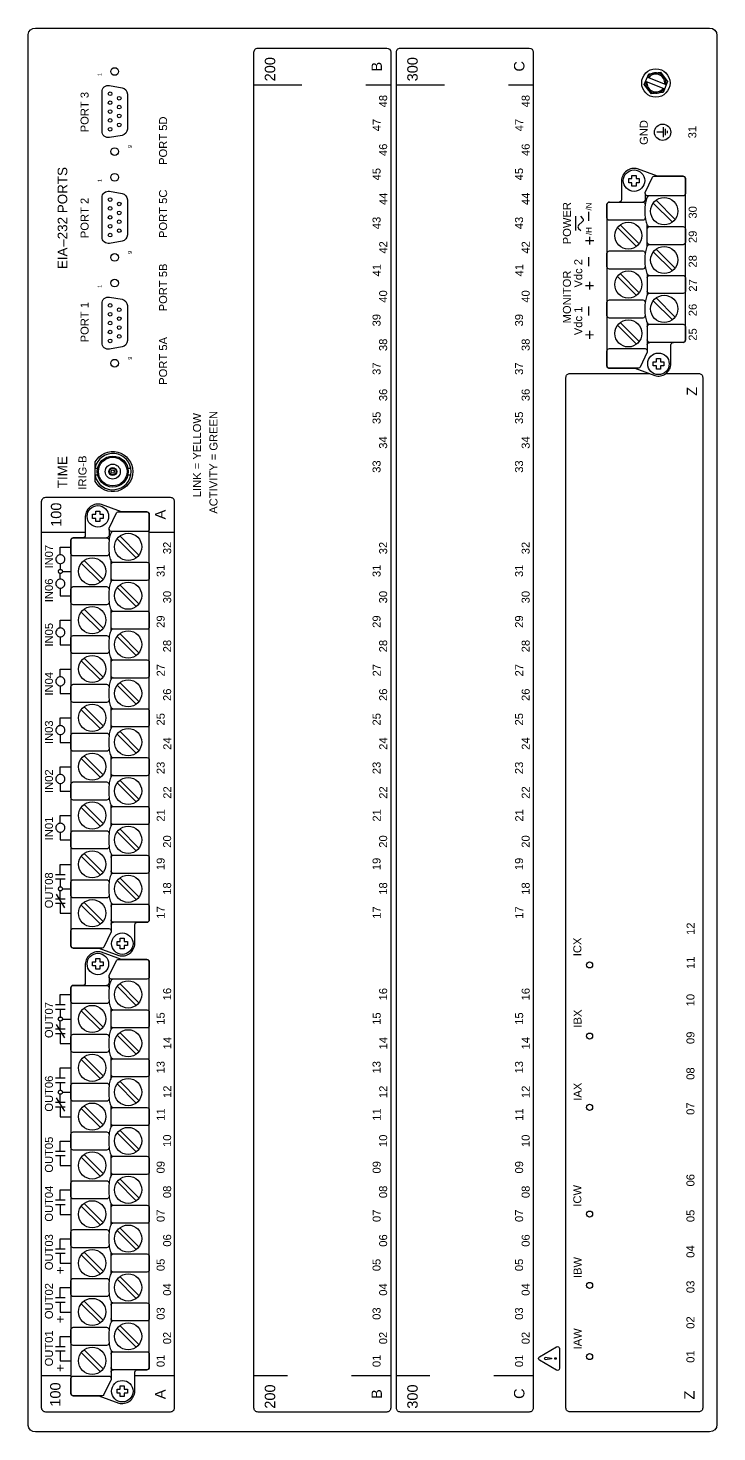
# Model space of a CAD drawing. Extents: x 1 to 47, y 1 to 35.
# Drawn here: x 27.06 to 35.52, y 2.99 to 20.24 of the extents above; entities that cross this region are included whole.
import ezdxf

# ---------------------------------------------------------------- set-up
doc = ezdxf.new("R2010")
doc.units = 0
doc.header["$MEASUREMENT"] = 0
doc.layers.add('7.00_____[DWG]', color=7, linetype='CONTINUOUS')
doc.styles.add('Arial', font='arial.ttf')

msp = doc.modelspace()

# ---------------------------------------------------------------- linework, layer by layer
at = {"layer": '7.00_____[DWG]'}
for points in [[(27.057, 3.073), (27.057, 20.163, -0.377157), (27.147, 20.243), (35.427, 20.243, -0.414213), (35.517, 20.153), (35.517, 3.083, -0.414213), (35.427, 2.993), (27.147, 2.993, -0.377161)], [(29.831, 3.287), (29.831, 19.947, -0.468367), (29.891, 19.997), (31.461, 19.997, -0.414132), (31.511, 19.947), (31.511, 3.287, -0.414214), (31.461, 3.237), (29.881, 3.237, -0.414287)], [(31.581, 3.287), (31.581, 19.947, -0.468367), (31.641, 19.997), (33.211, 19.997, -0.414132), (33.261, 19.947), (33.261, 3.287, -0.414214), (33.211, 3.237), (31.631, 3.237, -0.414287)], [(27.965, 18.975), (27.965, 19.459, -0.46318), (28.057, 19.537), (28.211, 19.51, -0.363045), (28.276, 19.432), (28.276, 19.002, -0.360245), (28.211, 18.924), (28.057, 18.897, -0.463312)], [(35.131, 18.395), (35.131, 18.211, -0.414214), (35.101, 18.181), (34.664, 18.181, -0.390527), (34.636, 18.211), (34.636, 18.223), (34.726, 18.409, -0.241514), (34.746, 18.422), (35.101, 18.422, -0.422157)], [(27.965, 17.675), (27.965, 18.159, -0.46318), (28.057, 18.237), (28.211, 18.21, -0.363045), (28.276, 18.132), (28.276, 17.702, -0.360245), (28.211, 17.624), (28.057, 17.597, -0.463312)], [(27.965, 16.375), (27.965, 16.859, -0.46318), (28.057, 16.937), (28.211, 16.91, -0.363045), (28.276, 16.832), (28.276, 16.402, -0.360245), (28.211, 16.324), (28.057, 16.297, -0.463312)], [(27.881, 14.673), (27.881, 14.912, -3.864645)], [(28.516, 9.256, 0.414213), (28.546, 9.286), (28.546, 14.267, 0.414214), (28.516, 14.297), (28.203, 14.297), (27.958, 14.388, 0.480048), (27.76, 14.243), (27.76, 14.009, -0.414214), (27.73, 13.979), (27.612, 13.979, 0.414212), (27.582, 13.949), (27.582, 13.949), (27.582, 8.968, 0.414215), (27.612, 8.938), (27.925, 8.938), (28.17, 8.847, 0.47859), (28.368, 8.992), (28.368, 9.226, -0.414214), (28.398, 9.256)], [(28.546, 14.271), (28.546, 14.086, -0.414214), (28.516, 14.056), (28.079, 14.056, -0.390527), (28.051, 14.086), (28.051, 14.099), (28.141, 14.285, -0.241514), (28.16, 14.297), (28.516, 14.297, -0.422157)], [(28.516, 3.756, 0.414213), (28.546, 3.786), (28.546, 8.767, 0.414214), (28.516, 8.797), (28.203, 8.797), (27.958, 8.888, 0.480048), (27.76, 8.743), (27.76, 8.509, -0.414214), (27.73, 8.479), (27.612, 8.479, 0.414212), (27.582, 8.449), (27.582, 8.449), (27.582, 3.468, 0.414215), (27.612, 3.438), (27.925, 3.438), (28.17, 3.347, 0.47859), (28.368, 3.492), (28.368, 3.726, -0.414214), (28.398, 3.756)], [(28.546, 8.771), (28.546, 8.586, -0.414214), (28.516, 8.556), (28.079, 8.556, -0.390527), (28.051, 8.586), (28.051, 8.599), (28.141, 8.785, -0.241514), (28.16, 8.797), (28.516, 8.797, -0.422157)], [(33.338, 3.916), (33.547, 4.039, -0.555022), (33.585, 4.016), (33.585, 3.774, -0.555022), (33.547, 3.751), (33.338, 3.873, -0.531445)], [(33.406, 3.878, -0.299493), (33.406, 3.911), (33.484, 3.898), (33.485, 3.897), (33.485, 3.892), (33.484, 3.891), (33.406, 3.878)]]:
    msp.add_lwpolyline(points, format="xyb", close=True, dxfattribs=at)
for points in [[(34.712, 19.434), (34.624, 19.549), (34.68, 19.682), (34.823, 19.701), (34.91, 19.586), (34.855, 19.453)], [(34.474, 18.343), (34.434, 18.343), (34.434, 18.393), (34.474, 18.393), (34.474, 18.433), (34.524, 18.433), (34.524, 18.393), (34.564, 18.393), (34.564, 18.343), (34.524, 18.343), (34.524, 18.302), (34.474, 18.302)], [(34.774, 16.092), (34.734, 16.092), (34.734, 16.142), (34.774, 16.142), (34.774, 16.182), (34.824, 16.182), (34.824, 16.142), (34.864, 16.142), (34.864, 16.092), (34.824, 16.092), (34.824, 16.052), (34.774, 16.052)], [(27.889, 14.218), (27.849, 14.218), (27.849, 14.268), (27.889, 14.268), (27.889, 14.308), (27.939, 14.308), (27.939, 14.268), (27.979, 14.268), (27.979, 14.218), (27.939, 14.218), (27.939, 14.178), (27.889, 14.178)], [(27.508, 13.716), (27.507, 13.727), (27.504, 13.738), (27.499, 13.747), (27.492, 13.755), (27.484, 13.762), (27.475, 13.767), (27.464, 13.77), (27.453, 13.771), (27.442, 13.77), (27.432, 13.767), (27.422, 13.762), (27.414, 13.755), (27.408, 13.747), (27.403, 13.738), (27.399, 13.727), (27.398, 13.716), (27.399, 13.705), (27.403, 13.695), (27.408, 13.685), (27.414, 13.677), (27.422, 13.671), (27.432, 13.666), (27.442, 13.662), (27.453, 13.661), (27.464, 13.662), (27.475, 13.666), (27.484, 13.671), (27.492, 13.677), (27.499, 13.685), (27.504, 13.695), (27.507, 13.705)], [(27.508, 13.416), (27.507, 13.427), (27.504, 13.438), (27.499, 13.447), (27.492, 13.455), (27.484, 13.462), (27.475, 13.467), (27.464, 13.47), (27.453, 13.471), (27.442, 13.47), (27.432, 13.467), (27.422, 13.462), (27.414, 13.455), (27.408, 13.447), (27.403, 13.438), (27.399, 13.427), (27.398, 13.416), (27.399, 13.405), (27.403, 13.395), (27.408, 13.385), (27.414, 13.377), (27.422, 13.371), (27.432, 13.366), (27.442, 13.362), (27.453, 13.361), (27.464, 13.362), (27.475, 13.366), (27.484, 13.371), (27.492, 13.377), (27.499, 13.385), (27.504, 13.395), (27.507, 13.405)], [(27.453, 13.541), (27.448, 13.542), (27.444, 13.543), (27.439, 13.546), (27.436, 13.549), (27.433, 13.552), (27.43, 13.557), (27.429, 13.561), (27.428, 13.566), (27.429, 13.571), (27.43, 13.576), (27.433, 13.58), (27.436, 13.584), (27.439, 13.587), (27.444, 13.589), (27.448, 13.591), (27.453, 13.591), (27.458, 13.591), (27.463, 13.589), (27.467, 13.587), (27.471, 13.584), (27.474, 13.58), (27.476, 13.576), (27.478, 13.571), (27.478, 13.566), (27.478, 13.561), (27.476, 13.557), (27.474, 13.552), (27.471, 13.549), (27.467, 13.546), (27.463, 13.543), (27.458, 13.542)], [(27.508, 12.816), (27.507, 12.827), (27.504, 12.838), (27.499, 12.847), (27.492, 12.855), (27.484, 12.862), (27.475, 12.867), (27.464, 12.87), (27.453, 12.871), (27.442, 12.87), (27.432, 12.867), (27.422, 12.862), (27.414, 12.855), (27.408, 12.847), (27.403, 12.838), (27.399, 12.827), (27.398, 12.816), (27.399, 12.805), (27.403, 12.795), (27.408, 12.785), (27.414, 12.777), (27.422, 12.771), (27.432, 12.766), (27.442, 12.762), (27.453, 12.761), (27.464, 12.762), (27.475, 12.766), (27.484, 12.771), (27.492, 12.777), (27.499, 12.785), (27.504, 12.795), (27.507, 12.805)], [(27.508, 12.216), (27.507, 12.227), (27.504, 12.238), (27.499, 12.247), (27.492, 12.255), (27.484, 12.262), (27.475, 12.267), (27.464, 12.27), (27.453, 12.271), (27.442, 12.27), (27.432, 12.267), (27.422, 12.262), (27.414, 12.255), (27.408, 12.247), (27.403, 12.238), (27.399, 12.227), (27.398, 12.216), (27.399, 12.205), (27.403, 12.195), (27.408, 12.185), (27.414, 12.177), (27.422, 12.171), (27.432, 12.166), (27.442, 12.162), (27.453, 12.161), (27.464, 12.162), (27.475, 12.166), (27.484, 12.171), (27.492, 12.177), (27.499, 12.185), (27.504, 12.195), (27.507, 12.205)], [(27.508, 11.616), (27.507, 11.627), (27.504, 11.638), (27.499, 11.647), (27.492, 11.655), (27.484, 11.662), (27.475, 11.667), (27.464, 11.67), (27.453, 11.671), (27.442, 11.67), (27.432, 11.667), (27.422, 11.662), (27.414, 11.655), (27.408, 11.647), (27.403, 11.638), (27.399, 11.627), (27.398, 11.616), (27.399, 11.605), (27.403, 11.595), (27.408, 11.585), (27.414, 11.577), (27.422, 11.571), (27.432, 11.566), (27.442, 11.562), (27.453, 11.561), (27.464, 11.562), (27.475, 11.566), (27.484, 11.571), (27.492, 11.577), (27.499, 11.585), (27.504, 11.595), (27.507, 11.605)], [(27.508, 11.016), (27.507, 11.027), (27.504, 11.038), (27.499, 11.047), (27.492, 11.055), (27.484, 11.062), (27.475, 11.067), (27.464, 11.07), (27.453, 11.071), (27.442, 11.07), (27.432, 11.067), (27.422, 11.062), (27.414, 11.055), (27.408, 11.047), (27.403, 11.038), (27.399, 11.027), (27.398, 11.016), (27.399, 11.005), (27.403, 10.995), (27.408, 10.985), (27.414, 10.977), (27.422, 10.971), (27.432, 10.966), (27.442, 10.962), (27.453, 10.961), (27.464, 10.962), (27.475, 10.966), (27.484, 10.971), (27.492, 10.977), (27.499, 10.985), (27.504, 10.995), (27.507, 11.005)], [(27.508, 10.416), (27.507, 10.427), (27.504, 10.438), (27.499, 10.447), (27.492, 10.455), (27.484, 10.462), (27.475, 10.467), (27.464, 10.47), (27.453, 10.471), (27.442, 10.47), (27.432, 10.467), (27.422, 10.462), (27.414, 10.455), (27.408, 10.447), (27.403, 10.438), (27.399, 10.427), (27.398, 10.416), (27.399, 10.405), (27.403, 10.395), (27.408, 10.385), (27.414, 10.377), (27.422, 10.371), (27.432, 10.366), (27.442, 10.362), (27.453, 10.361), (27.464, 10.362), (27.475, 10.366), (27.484, 10.371), (27.492, 10.377), (27.499, 10.385), (27.504, 10.395), (27.507, 10.405)], [(27.453, 9.641), (27.448, 9.642), (27.444, 9.643), (27.439, 9.646), (27.436, 9.649), (27.433, 9.652), (27.43, 9.657), (27.429, 9.661), (27.428, 9.666), (27.429, 9.671), (27.43, 9.676), (27.433, 9.68), (27.436, 9.684), (27.439, 9.687), (27.444, 9.689), (27.448, 9.691), (27.453, 9.691), (27.458, 9.691), (27.463, 9.689), (27.467, 9.687), (27.471, 9.684), (27.474, 9.68), (27.476, 9.676), (27.478, 9.671), (27.478, 9.666), (27.478, 9.661), (27.476, 9.657), (27.474, 9.652), (27.471, 9.649), (27.467, 9.646), (27.463, 9.643), (27.458, 9.642)], [(28.189, 8.968), (28.149, 8.968), (28.149, 9.018), (28.189, 9.018), (28.189, 9.058), (28.239, 9.058), (28.239, 9.018), (28.279, 9.018), (28.279, 8.968), (28.239, 8.968), (28.239, 8.927), (28.189, 8.927)], [(27.889, 8.718), (27.849, 8.718), (27.849, 8.768), (27.889, 8.768), (27.889, 8.808), (27.939, 8.808), (27.939, 8.768), (27.979, 8.768), (27.979, 8.718), (27.939, 8.718), (27.939, 8.678), (27.889, 8.678)], [(27.453, 8.041), (27.448, 8.042), (27.444, 8.043), (27.439, 8.046), (27.436, 8.049), (27.433, 8.052), (27.43, 8.057), (27.429, 8.061), (27.428, 8.066), (27.429, 8.071), (27.43, 8.076), (27.433, 8.08), (27.436, 8.084), (27.439, 8.087), (27.444, 8.089), (27.448, 8.091), (27.453, 8.091), (27.458, 8.091), (27.463, 8.089), (27.467, 8.087), (27.471, 8.084), (27.474, 8.08), (27.476, 8.076), (27.478, 8.071), (27.478, 8.066), (27.478, 8.061), (27.476, 8.057), (27.474, 8.052), (27.471, 8.049), (27.467, 8.046), (27.463, 8.043), (27.458, 8.042)], [(27.453, 7.141), (27.448, 7.142), (27.444, 7.143), (27.439, 7.146), (27.436, 7.149), (27.433, 7.152), (27.43, 7.157), (27.429, 7.161), (27.428, 7.166), (27.429, 7.171), (27.43, 7.176), (27.433, 7.18), (27.436, 7.184), (27.439, 7.187), (27.444, 7.189), (27.448, 7.191), (27.453, 7.191), (27.458, 7.191), (27.463, 7.189), (27.467, 7.187), (27.471, 7.184), (27.474, 7.18), (27.476, 7.176), (27.478, 7.171), (27.478, 7.166), (27.478, 7.161), (27.476, 7.157), (27.474, 7.152), (27.471, 7.149), (27.467, 7.146), (27.463, 7.143), (27.458, 7.142)], [(28.189, 3.468), (28.149, 3.468), (28.149, 3.518), (28.189, 3.518), (28.189, 3.558), (28.239, 3.558), (28.239, 3.518), (28.279, 3.518), (28.279, 3.468), (28.239, 3.468), (28.239, 3.427), (28.189, 3.427)]]:
    msp.add_lwpolyline(points, close=True, dxfattribs=at)
for points in [[(34.89, 19.546, 0.802179), (34.664, 19.64)], [(34.876, 19.552, 0.776676), (34.679, 19.633)], [(34.644, 19.589, 0.802175), (34.87, 19.496, 0.802175)], [(34.658, 19.584, 0.779376), (34.855, 19.502)], [(35.101, 16.38, 0.414213), (35.131, 16.41), (35.131, 18.392, 0.414214), (35.101, 18.422), (34.788, 18.422), (34.543, 18.513, 0.480048), (34.345, 18.368), (34.345, 18.134, -0.414214), (34.315, 18.104)], [(34.636, 18.211), (34.636, 18.134, -0.414214), (34.606, 18.104)], [(34.684, 18.181, 0.127742), (34.669, 18.173, 0.081668), (34.658, 18.158, 0.0591), (34.639, 18.094, 0.034646), (34.632, 17.993, 0.03436), (34.639, 17.892, 0.0591), (34.658, 17.828, 0.081668), (34.669, 17.812, 0.191033), (34.692, 17.804)], [(34.636, 17.919), (34.636, 17.911, -0.414214), (34.606, 17.881), (34.197, 17.881, -0.414214), (34.167, 17.911), (34.167, 18.074, -0.414214), (34.197, 18.104), (34.606, 18.104, -0.414214), (34.636, 18.074), (34.636, 18.067)], [(34.197, 18.104, 0.414212), (34.167, 18.074), (34.167, 16.093, 0.414215), (34.197, 16.063), (34.51, 16.063), (34.755, 15.972, 0.47859), (34.953, 16.117), (34.953, 16.35, -0.414214), (34.983, 16.38)], [(33.842, 17.93), (33.868, 17.904, -0.404962), (33.867, 17.866), (33.819, 17.819), (33.819, 17.819, 0.404962), (33.818, 17.781), (33.844, 17.755)], [(34.662, 17.774, -0.414214), (34.692, 17.804), (35.101, 17.804, -0.414214), (35.131, 17.774), (35.131, 17.611, -0.414214), (35.101, 17.581), (34.692, 17.581, -0.414214), (34.662, 17.611)], [(34.636, 17.319), (34.636, 17.311, -0.414214), (34.606, 17.281), (34.197, 17.281, -0.414214), (34.167, 17.311), (34.167, 17.474, -0.414214), (34.197, 17.504), (34.606, 17.504, -0.414214), (34.636, 17.474), (34.636, 17.467)], [(34.692, 17.582, 0.191033), (34.669, 17.573, 0.081668), (34.658, 17.558, 0.0591), (34.639, 17.494, 0.034646), (34.632, 17.393, 0.03436), (34.639, 17.292, 0.0591), (34.658, 17.228, 0.081668), (34.669, 17.212, 0.191033), (34.692, 17.204)], [(34.662, 17.174, -0.414214), (34.692, 17.204), (35.101, 17.204, -0.414214), (35.131, 17.174), (35.131, 17.011, -0.414214), (35.101, 16.981), (34.692, 16.981, -0.414214), (34.662, 17.011)], [(34.692, 16.981, 0.191033), (34.669, 16.973, 0.081668), (34.658, 16.957, 0.0591), (34.639, 16.893, 0.034646), (34.632, 16.792, 0.03436), (34.639, 16.691, 0.0591), (34.658, 16.627, 0.081668), (34.669, 16.612, 0.191033), (34.692, 16.603)], [(34.636, 16.718), (34.636, 16.71, -0.414214), (34.606, 16.68), (34.197, 16.68, -0.414214), (34.167, 16.71), (34.167, 16.873, -0.414214), (34.197, 16.903), (34.606, 16.903, -0.414214), (34.636, 16.873), (34.636, 16.866)], [(34.662, 16.62), (34.662, 16.262), (34.573, 16.076, -0.241986), (34.553, 16.063), (34.197, 16.063, -0.422157), (34.167, 16.089), (34.167, 16.274, -0.414214), (34.197, 16.304), (34.634, 16.304, -0.390527), (34.662, 16.274)], [(34.662, 16.573, -0.414214), (34.692, 16.603), (35.101, 16.603, -0.414214), (35.131, 16.573), (35.131, 16.41, -0.414214), (35.101, 16.38), (34.692, 16.38, -0.414214), (34.662, 16.41)], [(34.662, 16.35, -0.414214), (34.692, 16.38)], [(34.89, 15.999), (35.293, 15.999, -0.414214), (35.343, 15.949), (35.343, 3.288, -0.414214), (35.293, 3.238), (33.713, 3.238, -0.414214), (33.663, 3.288), (33.663, 15.949, -0.414214), (33.713, 15.999), (34.685, 15.999)], [(27.881, 14.741, 8.544004), (27.881, 14.844)], [(28.051, 13.794), (28.051, 13.786, -0.414214), (28.021, 13.756), (27.612, 13.756, -0.414214), (27.582, 13.786), (27.582, 13.949, -0.414214), (27.612, 13.979), (28.021, 13.979, -0.414214), (28.051, 13.949), (28.051, 13.942)], [(28.051, 14.086), (28.051, 14.009, -0.414214), (28.021, 13.979)], [(28.099, 14.056, 0.127742), (28.083, 14.049, 0.081668), (28.073, 14.033, 0.0591), (28.054, 13.969, 0.034646), (28.047, 13.868, 0.03436), (28.054, 13.767, 0.0591), (28.073, 13.703, 0.081668), (28.083, 13.688, 0.191033), (28.107, 13.679)], [(28.077, 13.649, -0.414214), (28.107, 13.679), (28.516, 13.679, -0.414214), (28.546, 13.649), (28.546, 13.486, -0.414214), (28.516, 13.456), (28.107, 13.456, -0.414214), (28.077, 13.486)], [(28.107, 13.457, 0.191033), (28.083, 13.449, 0.081668), (28.073, 13.433, 0.0591), (28.054, 13.369, 0.034646), (28.047, 13.268, 0.03436), (28.054, 13.167, 0.0591), (28.073, 13.103, 0.081668), (28.083, 13.088, 0.191033), (28.107, 13.079)], [(28.051, 13.194), (28.051, 13.186, -0.414214), (28.021, 13.156), (27.612, 13.156, -0.414214), (27.582, 13.186), (27.582, 13.349, -0.414214), (27.612, 13.379), (28.021, 13.379, -0.414214), (28.051, 13.349), (28.051, 13.342)], [(28.077, 13.049, -0.414214), (28.107, 13.079), (28.516, 13.079, -0.414214), (28.546, 13.049), (28.546, 12.886, -0.414214), (28.516, 12.856), (28.107, 12.856, -0.414214), (28.077, 12.886)], [(28.051, 12.594), (28.051, 12.586, -0.414214), (28.021, 12.556), (27.612, 12.556, -0.414214), (27.582, 12.586), (27.582, 12.749, -0.414214), (27.612, 12.779), (28.021, 12.779, -0.414214), (28.051, 12.749), (28.051, 12.742)], [(28.107, 12.857, 0.191033), (28.083, 12.849, 0.081668), (28.073, 12.833, 0.0591), (28.054, 12.769, 0.034646), (28.047, 12.668, 0.03436), (28.054, 12.567, 0.0591), (28.073, 12.503, 0.081668), (28.083, 12.488, 0.191033), (28.107, 12.479)], [(28.077, 12.449, -0.414214), (28.107, 12.479), (28.516, 12.479, -0.414214), (28.546, 12.449), (28.546, 12.286, -0.414214), (28.516, 12.256), (28.107, 12.256, -0.414214), (28.077, 12.286)], [(28.107, 12.257, 0.191033), (28.083, 12.249, 0.081668), (28.073, 12.233, 0.0591), (28.054, 12.169, 0.034646), (28.047, 12.068, 0.03436), (28.054, 11.967, 0.0591), (28.073, 11.903, 0.081668), (28.083, 11.888, 0.191033), (28.107, 11.879)], [(28.051, 11.994), (28.051, 11.986, -0.414214), (28.021, 11.956), (27.612, 11.956, -0.414214), (27.582, 11.986), (27.582, 12.149, -0.414214), (27.612, 12.179), (28.021, 12.179, -0.414214), (28.051, 12.149), (28.051, 12.142)], [(28.077, 11.849, -0.414214), (28.107, 11.879), (28.516, 11.879, -0.414214), (28.546, 11.849), (28.546, 11.686, -0.414214), (28.516, 11.656), (28.107, 11.656, -0.414214), (28.077, 11.686)], [(28.051, 11.394), (28.051, 11.386, -0.414214), (28.021, 11.356), (27.612, 11.356, -0.414214), (27.582, 11.386), (27.582, 11.549, -0.414214), (27.612, 11.579), (28.021, 11.579, -0.414214), (28.051, 11.549), (28.051, 11.542)], [(28.107, 11.657, 0.191033), (28.083, 11.649, 0.081668), (28.073, 11.633, 0.0591), (28.054, 11.569, 0.034646), (28.047, 11.468, 0.03436), (28.054, 11.367, 0.0591), (28.073, 11.303, 0.081668), (28.083, 11.288, 0.191033), (28.107, 11.279)], [(28.077, 11.249, -0.414214), (28.107, 11.279), (28.516, 11.279, -0.414214), (28.546, 11.249), (28.546, 11.086, -0.414214), (28.516, 11.056), (28.107, 11.056, -0.414214), (28.077, 11.086)], [(28.107, 11.057, 0.191033), (28.083, 11.049, 0.081668), (28.073, 11.033, 0.0591), (28.054, 10.969, 0.034646), (28.047, 10.868, 0.03436), (28.054, 10.767, 0.0591), (28.073, 10.703, 0.081668), (28.083, 10.688, 0.191033), (28.107, 10.679)], [(28.051, 10.794), (28.051, 10.786, -0.414214), (28.021, 10.756), (27.612, 10.756, -0.414214), (27.582, 10.786), (27.582, 10.949, -0.414214), (27.612, 10.979), (28.021, 10.979, -0.414214), (28.051, 10.949), (28.051, 10.942)], [(28.077, 10.649, -0.414214), (28.107, 10.679), (28.516, 10.679, -0.414214), (28.546, 10.649), (28.546, 10.486, -0.414214), (28.516, 10.456), (28.107, 10.456, -0.414214), (28.077, 10.486)], [(28.051, 10.194), (28.051, 10.186, -0.414214), (28.021, 10.156), (27.612, 10.156, -0.414214), (27.582, 10.186), (27.582, 10.349, -0.414214), (27.612, 10.379), (28.021, 10.379, -0.414214), (28.051, 10.349), (28.051, 10.342)], [(28.107, 10.457, 0.191033), (28.083, 10.449, 0.081668), (28.073, 10.433, 0.0591), (28.054, 10.369, 0.034646), (28.047, 10.268, 0.03436), (28.054, 10.167, 0.0591), (28.073, 10.103, 0.081668), (28.083, 10.088, 0.191033), (28.107, 10.079)], [(28.077, 10.049, -0.414214), (28.107, 10.079), (28.516, 10.079, -0.414214), (28.546, 10.049), (28.546, 9.886, -0.414214), (28.516, 9.856), (28.107, 9.856, -0.414214), (28.077, 9.886)], [(28.107, 9.856, 0.191033), (28.083, 9.848, 0.081668), (28.073, 9.832, 0.0591), (28.054, 9.768, 0.034646), (28.047, 9.667, 0.03436), (28.054, 9.566, 0.0591), (28.073, 9.503, 0.081668), (28.083, 9.487, 0.191033), (28.107, 9.478)], [(28.051, 9.593), (28.051, 9.585, -0.414214), (28.021, 9.555), (27.612, 9.555, -0.414214), (27.582, 9.585), (27.582, 9.748, -0.414214), (27.612, 9.778), (28.021, 9.778, -0.414214), (28.051, 9.748), (28.051, 9.741)], [(28.077, 9.495), (28.077, 9.137), (27.988, 8.951, -0.241986), (27.968, 8.938), (27.612, 8.938, -0.422157), (27.582, 8.965), (27.582, 9.149, -0.414214), (27.612, 9.179), (28.049, 9.179, -0.390527), (28.077, 9.149)], [(28.077, 9.448, -0.414214), (28.107, 9.478), (28.516, 9.478, -0.414214), (28.546, 9.448), (28.546, 9.286, -0.414214), (28.516, 9.256), (28.107, 9.256, -0.414214), (28.077, 9.286)], [(28.077, 9.226, -0.414214), (28.107, 9.256)], [(28.051, 8.294), (28.051, 8.286, -0.414214), (28.021, 8.256), (27.612, 8.256, -0.414214), (27.582, 8.286), (27.582, 8.449, -0.414214), (27.612, 8.479), (28.021, 8.479, -0.414214), (28.051, 8.449), (28.051, 8.442)], [(28.051, 8.586), (28.051, 8.509, -0.414214), (28.021, 8.479)], [(28.099, 8.556, 0.127742), (28.083, 8.549, 0.081668), (28.073, 8.533, 0.0591), (28.054, 8.469, 0.034646), (28.047, 8.368, 0.03436), (28.054, 8.267, 0.0591), (28.073, 8.203, 0.081668), (28.083, 8.188, 0.191033), (28.107, 8.179)], [(28.077, 8.149, -0.414214), (28.107, 8.179), (28.516, 8.179, -0.414214), (28.546, 8.149), (28.546, 7.986, -0.414214), (28.516, 7.956), (28.107, 7.956, -0.414214), (28.077, 7.986)], [(28.107, 7.957, 0.191033), (28.083, 7.949, 0.081668), (28.073, 7.933, 0.0591), (28.054, 7.869, 0.034646), (28.047, 7.768, 0.03436), (28.054, 7.667, 0.0591), (28.073, 7.603, 0.081668), (28.083, 7.588, 0.191033), (28.107, 7.579)], [(28.051, 7.694), (28.051, 7.686, -0.414214), (28.021, 7.656), (27.612, 7.656, -0.414214), (27.582, 7.686), (27.582, 7.849, -0.414214), (27.612, 7.879), (28.021, 7.879, -0.414214), (28.051, 7.849), (28.051, 7.842)], [(28.077, 7.549, -0.414214), (28.107, 7.579), (28.516, 7.579, -0.414214), (28.546, 7.549), (28.546, 7.386, -0.414214), (28.516, 7.356), (28.107, 7.356, -0.414214), (28.077, 7.386)], [(28.051, 7.094), (28.051, 7.086, -0.414214), (28.021, 7.056), (27.612, 7.056, -0.414214), (27.582, 7.086), (27.582, 7.249, -0.414214), (27.612, 7.279), (28.021, 7.279, -0.414214), (28.051, 7.249), (28.051, 7.242)], [(28.107, 7.357, 0.191033), (28.083, 7.349, 0.081668), (28.073, 7.333, 0.0591), (28.054, 7.269, 0.034646), (28.047, 7.168, 0.03436), (28.054, 7.067, 0.0591), (28.073, 7.003, 0.081668), (28.083, 6.988, 0.191033), (28.107, 6.979)], [(28.077, 6.949, -0.414214), (28.107, 6.979), (28.516, 6.979, -0.414214), (28.546, 6.949), (28.546, 6.786, -0.414214), (28.516, 6.756), (28.107, 6.756, -0.414214), (28.077, 6.786)], [(28.107, 6.757, 0.191033), (28.083, 6.749, 0.081668), (28.073, 6.733, 0.0591), (28.054, 6.669, 0.034646), (28.047, 6.568, 0.03436), (28.054, 6.467, 0.0591), (28.073, 6.403, 0.081668), (28.083, 6.388, 0.191033), (28.107, 6.379)], [(28.051, 6.494), (28.051, 6.486, -0.414214), (28.021, 6.456), (27.612, 6.456, -0.414214), (27.582, 6.486), (27.582, 6.649, -0.414214), (27.612, 6.679), (28.021, 6.679, -0.414214), (28.051, 6.649), (28.051, 6.642)], [(28.077, 6.349, -0.414214), (28.107, 6.379), (28.516, 6.379, -0.414214), (28.546, 6.349), (28.546, 6.186, -0.414214), (28.516, 6.156), (28.107, 6.156, -0.414214), (28.077, 6.186)], [(28.051, 5.894), (28.051, 5.886, -0.414214), (28.021, 5.856), (27.612, 5.856, -0.414214), (27.582, 5.886), (27.582, 6.049, -0.414214), (27.612, 6.079), (28.021, 6.079, -0.414214), (28.051, 6.049), (28.051, 6.042)], [(28.107, 6.157, 0.191033), (28.083, 6.149, 0.081668), (28.073, 6.133, 0.0591), (28.054, 6.069, 0.034646), (28.047, 5.968, 0.03436), (28.054, 5.867, 0.0591), (28.073, 5.803, 0.081668), (28.083, 5.788, 0.191033), (28.107, 5.779)], [(28.077, 5.749, -0.414214), (28.107, 5.779), (28.516, 5.779, -0.414214), (28.546, 5.749), (28.546, 5.586, -0.414214), (28.516, 5.556), (28.107, 5.556, -0.414214), (28.077, 5.586)], [(28.107, 5.557, 0.191033), (28.083, 5.549, 0.081668), (28.073, 5.533, 0.0591), (28.054, 5.469, 0.034646), (28.047, 5.368, 0.03436), (28.054, 5.267, 0.0591), (28.073, 5.203, 0.081668), (28.083, 5.188, 0.191033), (28.107, 5.179)], [(28.051, 5.294), (28.051, 5.286, -0.414214), (28.021, 5.256), (27.612, 5.256, -0.414214), (27.582, 5.286), (27.582, 5.449, -0.414214), (27.612, 5.479), (28.021, 5.479, -0.414214), (28.051, 5.449), (28.051, 5.442)], [(28.077, 5.149, -0.414214), (28.107, 5.179), (28.516, 5.179, -0.414214), (28.546, 5.149), (28.546, 4.986, -0.414214), (28.516, 4.956), (28.107, 4.956, -0.414214), (28.077, 4.986)], [(28.051, 4.694), (28.051, 4.686, -0.414214), (28.021, 4.656), (27.612, 4.656, -0.414214), (27.582, 4.686), (27.582, 4.849, -0.414214), (27.612, 4.879), (28.021, 4.879, -0.414214), (28.051, 4.849), (28.051, 4.842)], [(28.107, 4.957, 0.191033), (28.083, 4.949, 0.081668), (28.073, 4.933, 0.0591), (28.054, 4.869, 0.034646), (28.047, 4.768, 0.03436), (28.054, 4.667, 0.0591), (28.073, 4.603, 0.081668), (28.083, 4.588, 0.191033), (28.107, 4.579)], [(28.077, 4.549, -0.414214), (28.107, 4.579), (28.516, 4.579, -0.414214), (28.546, 4.549), (28.546, 4.386, -0.414214), (28.516, 4.356), (28.107, 4.356, -0.414214), (28.077, 4.386)], [(28.107, 4.356, 0.191033), (28.083, 4.348, 0.081668), (28.073, 4.332, 0.0591), (28.054, 4.268, 0.034646), (28.047, 4.167, 0.03436), (28.054, 4.066, 0.0591), (28.073, 4.003, 0.081668), (28.083, 3.987, 0.191033), (28.107, 3.978)], [(28.051, 4.093), (28.051, 4.085, -0.414214), (28.021, 4.055), (27.612, 4.055, -0.414214), (27.582, 4.085), (27.582, 4.248, -0.414214), (27.612, 4.278), (28.021, 4.278, -0.414214), (28.051, 4.248), (28.051, 4.241)], [(28.077, 3.995), (28.077, 3.637), (27.988, 3.451, -0.241986), (27.968, 3.438), (27.612, 3.438, -0.422157), (27.582, 3.465), (27.582, 3.649, -0.414214), (27.612, 3.679), (28.049, 3.679, -0.390527), (28.077, 3.649)], [(28.077, 3.948, -0.414214), (28.107, 3.978), (28.516, 3.978, -0.414214), (28.546, 3.948), (28.546, 3.786, -0.414214), (28.516, 3.756), (28.107, 3.756, -0.414214), (28.077, 3.786)], [(28.077, 3.726, -0.414214), (28.107, 3.756)]]:
    msp.add_lwpolyline(points, format="xyb", dxfattribs=at)
for points in [[(29.831, 19.547), (30.42, 19.547)], [(31.206, 19.547), (31.511, 19.547)], [(31.581, 19.547), (32.17, 19.547)], [(32.956, 19.547), (33.261, 19.547)], [(34.642, 19.591), (34.872, 19.495)], [(34.893, 19.545), (34.662, 19.64)], [(34.861, 18.902), (34.861, 19.026)], [(34.886, 18.925), (34.886, 19.004)], [(34.911, 18.95), (34.911, 18.978)], [(34.861, 18.963), (34.781, 18.963)], [(34.662, 18.181), (34.662, 18.164)], [(34.77, 18.126), (35.004, 17.892)], [(34.736, 18.093), (34.971, 17.859)], [(33.783, 17.754), (33.783, 17.931)], [(34.295, 17.792), (34.53, 17.558)], [(34.329, 17.826), (34.563, 17.591)], [(34.662, 17.565), (34.662, 17.82)], [(34.736, 17.493), (34.971, 17.259)], [(34.77, 17.526), (35.004, 17.292)], [(34.295, 17.192), (34.53, 16.958)], [(34.329, 17.226), (34.563, 16.991)], [(34.662, 17.22), (34.662, 16.965)], [(34.77, 16.926), (35.004, 16.691)], [(34.736, 16.892), (34.971, 16.658)], [(34.295, 16.591), (34.53, 16.357)], [(34.329, 16.625), (34.563, 16.391)], [(27.911, 14.832), (27.881, 14.832)], [(27.881, 14.754), (27.911, 14.754)], [(28.316, 14.832), (28.283, 14.832)], [(28.283, 14.754), (28.316, 14.754)], [(28.803, 14.477), (28.813, 14.476), (28.823, 14.473), (28.831, 14.469), (28.839, 14.463), (28.845, 14.455), (28.849, 14.447), (28.852, 14.437), (28.853, 14.427), (28.853, 3.287), (28.852, 3.277), (28.849, 3.268), (28.845, 3.259), (28.839, 3.252), (28.831, 3.246), (28.823, 3.241), (28.813, 3.238), (28.803, 3.237), (27.273, 3.237), (27.263, 3.238), (27.254, 3.241), (27.245, 3.246), (27.238, 3.252), (27.232, 3.259), (27.227, 3.268), (27.224, 3.277), (27.223, 3.287), (27.223, 14.427), (27.224, 14.437), (27.227, 14.447), (27.232, 14.455), (27.238, 14.463), (27.245, 14.469), (27.254, 14.473), (27.263, 14.476), (27.273, 14.477), (28.803, 14.477)], [(27.223, 14.048), (27.76, 14.048)], [(28.077, 14.057), (28.077, 14.04)], [(28.185, 14.002), (28.419, 13.767)], [(28.546, 14.048), (28.853, 14.048)], [(27.453, 13.771), (27.453, 13.866), (27.582, 13.866)], [(28.151, 13.968), (28.386, 13.734)], [(27.453, 13.661), (27.453, 13.591)], [(27.71, 13.667), (27.945, 13.433)], [(27.744, 13.701), (27.978, 13.467)], [(28.077, 13.441), (28.077, 13.696)], [(27.453, 13.471), (27.453, 13.541)], [(27.478, 13.566), (27.582, 13.566)], [(27.453, 13.361), (27.453, 13.266), (27.582, 13.266)], [(28.151, 13.368), (28.386, 13.134)], [(28.185, 13.402), (28.419, 13.167)], [(27.453, 12.871), (27.453, 12.966), (27.582, 12.966)], [(27.71, 13.067), (27.945, 12.833)], [(27.744, 13.101), (27.978, 12.867)], [(28.077, 12.841), (28.077, 13.096)], [(28.151, 12.768), (28.386, 12.534)], [(28.185, 12.802), (28.419, 12.567)], [(27.453, 12.761), (27.453, 12.666), (27.582, 12.666)], [(27.71, 12.467), (27.945, 12.233)], [(27.744, 12.501), (27.978, 12.267)], [(28.077, 12.241), (28.077, 12.496)], [(27.453, 12.271), (27.453, 12.366), (27.582, 12.366)], [(27.453, 12.161), (27.453, 12.066), (27.582, 12.066)], [(28.151, 12.168), (28.386, 11.934)], [(28.185, 12.202), (28.419, 11.967)], [(27.453, 11.671), (27.453, 11.766), (27.582, 11.766)], [(27.71, 11.867), (27.945, 11.633)], [(27.744, 11.901), (27.978, 11.667)], [(28.077, 11.641), (28.077, 11.896)], [(27.453, 11.561), (27.453, 11.466), (27.582, 11.466)], [(28.151, 11.568), (28.386, 11.334)], [(28.185, 11.602), (28.419, 11.367)], [(27.71, 11.267), (27.945, 11.033)], [(27.744, 11.301), (27.978, 11.067)], [(28.077, 11.041), (28.077, 11.296)], [(27.453, 11.071), (27.453, 11.166), (27.582, 11.166)], [(27.453, 10.961), (27.453, 10.866), (27.582, 10.866)], [(28.151, 10.968), (28.386, 10.734)], [(28.185, 11.002), (28.419, 10.767)], [(27.744, 10.701), (27.978, 10.467)], [(28.077, 10.441), (28.077, 10.696)], [(27.453, 10.471), (27.453, 10.566), (27.582, 10.566)], [(27.71, 10.667), (27.945, 10.433)], [(27.453, 10.361), (27.453, 10.266), (27.582, 10.266)], [(28.151, 10.368), (28.386, 10.134)], [(28.185, 10.402), (28.419, 10.167)], [(27.71, 10.067), (27.945, 9.833)], [(27.744, 10.101), (27.978, 9.867)], [(28.077, 10.096), (28.077, 9.84)], [(27.393, 9.844), (27.513, 9.844)], [(27.453, 9.844), (27.453, 9.966), (27.582, 9.966)], [(27.393, 9.788), (27.513, 9.788)], [(27.453, 9.788), (27.453, 9.691)], [(27.478, 9.666), (27.582, 9.666)], [(28.151, 9.767), (28.386, 9.533)], [(28.185, 9.801), (28.419, 9.567)], [(27.393, 9.544), (27.513, 9.544)], [(27.393, 9.488), (27.513, 9.488)], [(27.403, 9.599), (27.503, 9.434)], [(27.453, 9.544), (27.453, 9.641)], [(27.453, 9.488), (27.453, 9.366), (27.582, 9.366)], [(27.744, 9.5), (27.978, 9.266)], [(27.71, 9.467), (27.945, 9.233)], [(28.077, 8.557), (28.077, 8.54)], [(28.151, 8.468), (28.386, 8.234)], [(28.185, 8.502), (28.419, 8.267)], [(27.453, 8.244), (27.453, 8.366), (27.582, 8.366)], [(27.393, 8.244), (27.513, 8.244)], [(27.393, 8.188), (27.513, 8.188)], [(27.453, 8.188), (27.453, 8.091)], [(27.71, 8.168), (27.945, 7.933)], [(27.744, 8.201), (27.978, 7.967)], [(28.077, 7.941), (28.077, 8.196)], [(27.393, 7.944), (27.513, 7.944)], [(27.403, 7.999), (27.503, 7.834)], [(27.453, 7.944), (27.453, 8.041)], [(27.478, 8.066), (27.582, 8.066)], [(27.393, 7.888), (27.513, 7.888)], [(27.453, 7.888), (27.453, 7.766), (27.582, 7.766)], [(28.151, 7.868), (28.386, 7.634)], [(28.185, 7.902), (28.419, 7.667)], [(27.744, 7.601), (27.978, 7.367)], [(28.077, 7.341), (28.077, 7.596)], [(27.453, 7.344), (27.453, 7.466), (27.582, 7.466)], [(27.71, 7.568), (27.945, 7.333)], [(27.393, 7.344), (27.513, 7.344)], [(27.393, 7.288), (27.513, 7.288)], [(27.453, 7.288), (27.453, 7.191)], [(28.151, 7.268), (28.386, 7.034)], [(28.185, 7.302), (28.419, 7.067)], [(27.403, 7.099), (27.503, 6.934)], [(27.453, 7.044), (27.453, 7.141)], [(27.478, 7.166), (27.582, 7.166)], [(27.393, 7.044), (27.513, 7.044)], [(27.393, 6.988), (27.513, 6.988)], [(27.453, 6.988), (27.453, 6.866), (27.582, 6.866)], [(27.71, 6.967), (27.945, 6.733)], [(27.744, 7.001), (27.978, 6.767)], [(28.077, 6.741), (28.077, 6.996)], [(27.453, 6.444), (27.453, 6.566), (27.582, 6.566)], [(28.151, 6.668), (28.386, 6.434)], [(28.185, 6.702), (28.419, 6.467)], [(27.393, 6.444), (27.513, 6.444)], [(27.393, 6.388), (27.513, 6.388)], [(27.453, 6.388), (27.453, 6.266), (27.582, 6.266)], [(27.744, 6.401), (27.978, 6.167)], [(28.077, 6.141), (28.077, 6.396)], [(27.71, 6.367), (27.945, 6.133)], [(28.151, 6.068), (28.386, 5.834)], [(28.185, 6.102), (28.419, 5.867)], [(27.453, 5.844), (27.453, 5.966), (27.582, 5.966)], [(27.393, 5.844), (27.513, 5.844)], [(27.393, 5.788), (27.513, 5.788)], [(27.453, 5.788), (27.453, 5.666), (27.582, 5.666)], [(27.71, 5.767), (27.945, 5.533)], [(27.744, 5.801), (27.978, 5.567)], [(28.077, 5.541), (28.077, 5.796)], [(27.453, 5.244), (27.453, 5.366), (27.582, 5.366)], [(28.151, 5.468), (28.386, 5.234)], [(28.185, 5.502), (28.419, 5.267)], [(27.393, 5.244), (27.513, 5.244)], [(27.393, 5.188), (27.513, 5.188)], [(27.453, 5.188), (27.453, 5.066), (27.582, 5.066)], [(27.744, 5.201), (27.978, 4.967)], [(28.077, 4.941), (28.077, 5.196)], [(27.71, 5.167), (27.945, 4.933)], [(28.151, 4.868), (28.386, 4.634)], [(28.185, 4.902), (28.419, 4.667)], [(27.453, 4.644), (27.453, 4.766), (27.582, 4.766)], [(27.393, 4.644), (27.513, 4.644)], [(27.393, 4.588), (27.513, 4.588)], [(27.453, 4.588), (27.453, 4.466), (27.582, 4.466)], [(27.71, 4.567), (27.945, 4.333)], [(27.744, 4.601), (27.978, 4.367)], [(28.077, 4.596), (28.077, 4.34)], [(27.453, 4.044), (27.453, 4.166), (27.582, 4.166)], [(28.151, 4.267), (28.386, 4.033)], [(28.185, 4.301), (28.419, 4.067)], [(27.393, 4.044), (27.513, 4.044)], [(27.393, 3.988), (27.513, 3.988)], [(27.453, 3.988), (27.453, 3.866), (27.582, 3.866)], [(27.744, 4), (27.978, 3.766)], [(27.71, 3.967), (27.945, 3.733)], [(27.223, 3.687), (27.582, 3.687)], [(28.368, 3.687), (28.853, 3.687)], [(29.831, 3.687), (30.242, 3.687)], [(31.028, 3.687), (31.511, 3.687)], [(31.581, 3.687), (31.992, 3.687)], [(32.778, 3.687), (33.261, 3.687)]]:
    msp.add_lwpolyline(points, dxfattribs=at)
for centre, radius in [((28.12, 19.709), 0.047), ((34.767, 19.568), 0.174), ((28.064, 19.435), 0.0225), ((28.064, 19.326), 0.0225), ((28.176, 19.381), 0.0225), ((28.064, 19.217), 0.0225), ((28.176, 19.272), 0.0225), ((28.176, 19.163), 0.0225), ((28.064, 19.108), 0.0225), ((28.064, 18.999), 0.0225), ((28.176, 19.053), 0.0225), ((34.85, 18.963), 0.1), ((28.12, 18.725), 0.047), ((34.499, 18.368), 0.132), ((28.12, 18.409), 0.047), ((28.064, 18.135), 0.0225), ((34.87, 17.993), 0.167), ((28.064, 18.026), 0.0225), ((28.176, 18.081), 0.0225), ((28.176, 17.972), 0.0225), ((28.064, 17.917), 0.0225), ((28.064, 17.808), 0.0225), ((28.176, 17.863), 0.0225), ((28.176, 17.753), 0.0225), ((34.429, 17.692), 0.167), ((28.064, 17.699), 0.0225), ((28.12, 17.425), 0.047), ((34.87, 17.393), 0.167), ((34.429, 17.092), 0.167), ((28.12, 17.109), 0.047), ((34.87, 16.792), 0.167), ((28.064, 16.835), 0.0225), ((28.064, 16.726), 0.0225), ((28.176, 16.781), 0.0225), ((28.064, 16.617), 0.0225), ((28.176, 16.672), 0.0225), ((28.176, 16.563), 0.0225), ((34.429, 16.491), 0.167), ((28.064, 16.508), 0.0225), ((28.064, 16.399), 0.0225), ((28.176, 16.453), 0.0225), ((34.799, 16.117), 0.132), ((28.12, 16.125), 0.047), ((28.097, 14.793), 0.19), ((28.097, 14.793), 0.176), ((28.097, 14.793), 0.092), ((28.097, 14.793), 0.0485), ((28.097, 14.793), 0.041), ((28.097, 14.793), 0.02), ((27.914, 14.243), 0.132), ((28.285, 13.868), 0.167), ((27.844, 13.567), 0.167), ((28.285, 13.268), 0.167), ((27.844, 12.967), 0.167), ((28.285, 12.668), 0.167), ((27.844, 12.367), 0.167), ((28.285, 12.068), 0.167), ((27.844, 11.767), 0.167), ((28.285, 11.468), 0.167), ((27.844, 11.167), 0.167), ((28.285, 10.868), 0.167), ((27.844, 10.567), 0.167), ((28.285, 10.268), 0.167), ((27.844, 9.967), 0.167), ((28.285, 9.667), 0.167), ((27.844, 9.366), 0.167), ((28.214, 8.993), 0.132), ((27.914, 8.743), 0.132), ((33.953, 8.731), 0.0375), ((28.285, 8.368), 0.167), ((27.844, 8.067), 0.167), ((28.285, 7.768), 0.167), ((33.953, 7.856), 0.0375), ((27.844, 7.467), 0.167), ((28.285, 7.168), 0.167), ((27.844, 6.867), 0.167), ((33.953, 6.981), 0.0375), ((28.285, 6.568), 0.167), ((27.844, 6.267), 0.167), ((28.285, 5.968), 0.167), ((27.844, 5.667), 0.167), ((33.953, 5.669), 0.0375), ((28.285, 5.368), 0.167), ((27.844, 5.067), 0.167), ((28.285, 4.768), 0.167), ((33.953, 4.793), 0.0375), ((27.844, 4.467), 0.167), ((28.285, 4.167), 0.167), ((27.844, 3.866), 0.167), ((33.535, 3.895), 0.00944), ((33.953, 3.919), 0.0375), ((28.214, 3.493), 0.132)]:
    msp.add_circle(centre, radius, dxfattribs=at)

# ---------------------------------------------------------------- texts
at = {"layer": '7.00_____[DWG]', "style": 'Arial'}
for s, height, p in [('200', 0.1278, (30.092, 19.588)), ('300', 0.1278, (31.842, 19.588)), ('1', 0.0492, (27.961, 19.651)), ('B', 0.128, (31.403, 19.708)), ('C', 0.128, (33.153, 19.708)), ('PORT 3', 0.0983, (27.8, 18.962)), ('48', 0.0983, (31.467, 19.268)), ('48', 0.0983, (33.217, 19.268)), ('PORT 5D', 0.0983, (28.764, 18.561)), ('47', 0.0983, (31.388, 18.974)), ('47', 0.0983, (33.138, 18.974)), ('GND', 0.0983, (34.668, 18.807)), ('31', 0.0983, (35.264, 18.888)), ('9', 0.0492, (28.332, 18.768)), ('46', 0.0983, (31.467, 18.67)), ('46', 0.0983, (33.217, 18.67)), ('232 PORTS', 0.118, (27.538, 17.647)), ('45', 0.0983, (31.386, 18.371)), ('45', 0.0983, (33.136, 18.371)), ('1', 0.0492, (27.961, 18.351)), ('PORT 2', 0.0983, (27.8, 17.661)), ('PORT 5C', 0.0983, (28.764, 17.663)), ('44', 0.0983, (31.468, 18.068)), ('44', 0.0983, (33.218, 18.068)), ('POWER', 0.0983, (33.724, 17.586)), ('/N', 0.0688, (33.978, 18.001)), ('–', 0.147, (33.996, 17.871)), ('30', 0.0983, (35.269, 17.902)), ('43', 0.0983, (31.386, 17.771)), ('43', 0.0983, (33.136, 17.771)), ('/H', 0.0688, (33.978, 17.7)), ('–', 0.118, (27.538, 17.556)), ('42', 0.0983, (31.468, 17.471)), ('42', 0.0983, (33.218, 17.471)), ('+', 0.147, (34.025, 17.57)), ('29', 0.0983, (35.269, 17.601)), ('EIA', 0.118, (27.538, 17.28)), ('9', 0.0492, (28.332, 17.468)), ('–', 0.147, (33.996, 17.315)), ('28', 0.0983, (35.269, 17.3)), ('PORT 5B', 0.0983, (28.764, 16.762)), ('41', 0.0983, (31.388, 17.191)), ('41', 0.0983, (33.138, 17.191)), ('MONITOR', 0.0983, (33.724, 16.614)), ('Vdc 2', 0.0983, (33.863, 17.054)), ('1', 0.0492, (27.961, 17.051)), ('+', 0.147, (34.024, 17.018)), ('27', 0.0983, (35.271, 17.004)), ('40', 0.0983, (31.467, 16.868)), ('40', 0.0983, (33.217, 16.868)), ('PORT 1', 0.0983, (27.8, 16.381)), ('Vdc 1', 0.0983, (33.863, 16.469)), ('–', 0.147, (33.996, 16.71)), ('26', 0.0983, (35.269, 16.702)), ('39', 0.0983, (31.386, 16.577)), ('39', 0.0983, (33.136, 16.577)), ('PORT 5A', 0.0983, (28.764, 15.859)), ('38', 0.0983, (31.467, 16.274)), ('38', 0.0983, (33.217, 16.274)), ('+', 0.147, (34.024, 16.413)), ('25', 0.0983, (35.269, 16.401)), ('9', 0.0492, (28.332, 16.168)), ('37', 0.0983, (31.386, 15.981)), ('37', 0.0983, (33.136, 15.981)), ('36', 0.0983, (31.467, 15.658)), ('36', 0.0983, (33.217, 15.658)), ('Z', 0.128, (35.274, 15.724)), ('ACTIVITY = GREEN', 0.09833, (29.383, 14.275)), ('LINK = YELLOW', 0.09833, (29.181, 14.478)), ('35', 0.0983, (31.386, 15.377)), ('35', 0.0983, (33.136, 15.377)), ('34', 0.0983, (31.467, 15.073)), ('34', 0.0983, (33.217, 15.073)), ('TIME', 0.118, (27.537, 14.588)), ('IRIG-B', 0.0983, (27.774, 14.571)), ('33', 0.0983, (31.386, 14.778)), ('33', 0.0983, (33.136, 14.778)), ('100', 0.1278, (27.465, 14.114)), ('A', 0.128, (28.745, 14.205)), ('IN07', 0.0983, (27.362, 13.602)), ('32', 0.0983, (28.814, 13.778)), ('32', 0.0983, (31.467, 13.777)), ('32', 0.0983, (33.217, 13.777)), ('31', 0.0983, (28.734, 13.497)), ('31', 0.0983, (31.386, 13.497)), ('31', 0.0983, (33.136, 13.497)), ('IN06', 0.0983, (27.362, 13.188)), ('30', 0.0983, (28.814, 13.175)), ('30', 0.0983, (31.467, 13.174)), ('30', 0.0983, (33.217, 13.174)), ('29', 0.0983, (28.734, 12.873)), ('29', 0.0983, (31.386, 12.873)), ('29', 0.0983, (33.136, 12.873)), ('IN05', 0.0983, (27.362, 12.643)), ('28', 0.0983, (28.814, 12.572)), ('28', 0.0983, (31.467, 12.572)), ('28', 0.0983, (33.217, 12.572)), ('27', 0.0983, (28.735, 12.276)), ('27', 0.0983, (31.388, 12.276)), ('27', 0.0983, (33.138, 12.276)), ('IN04', 0.0983, (27.362, 12.041)), ('26', 0.0983, (28.814, 11.974)), ('26', 0.0983, (31.467, 11.974)), ('26', 0.0983, (33.217, 11.974)), ('25', 0.0983, (28.734, 11.673)), ('25', 0.0983, (31.386, 11.673)), ('25', 0.0983, (33.136, 11.673)), ('IN03', 0.0983, (27.362, 11.445)), ('24', 0.0983, (28.816, 11.374)), ('24', 0.0983, (31.468, 11.374)), ('24', 0.0983, (33.218, 11.374)), ('23', 0.0983, (28.734, 11.075)), ('23', 0.0983, (31.386, 11.075)), ('23', 0.0983, (33.136, 11.075)), ('IN02', 0.0983, (27.362, 10.844)), ('22', 0.0983, (28.816, 10.773)), ('22', 0.0983, (31.468, 10.773)), ('22', 0.0983, (33.218, 10.773)), ('IN01', 0.0983, (27.362, 10.263)), ('21', 0.0983, (28.735, 10.492)), ('21', 0.0983, (31.388, 10.492)), ('21', 0.0983, (33.138, 10.492)), ('20', 0.0983, (28.814, 10.171)), ('20', 0.0983, (31.467, 10.171)), ('20', 0.0983, (33.217, 10.171)), ('19', 0.0983, (28.734, 9.896)), ('19', 0.0983, (31.386, 9.895)), ('19', 0.0983, (33.136, 9.895)), ('OUT08', 0.0983, (27.362, 9.426)), ('18', 0.0983, (28.814, 9.593)), ('18', 0.0983, (31.467, 9.593)), ('18', 0.0983, (33.217, 9.593)), ('17', 0.0983, (28.735, 9.299)), ('17', 0.0983, (31.388, 9.298)), ('17', 0.0983, (33.138, 9.298)), ('12', 0.0983, (35.243, 9.099)), ('ICX', 0.0983, (33.852, 8.838)), ('11', 0.0983, (35.243, 8.681)), ('16', 0.0983, (28.814, 8.296)), ('16', 0.0983, (31.467, 8.295)), ('16', 0.0983, (33.217, 8.295)), ('10', 0.0983, (35.241, 8.222)), ('OUT07', 0.0983, (27.362, 7.832)), ('15', 0.0983, (28.734, 7.996)), ('15', 0.0983, (31.387, 7.995)), ('15', 0.0983, (33.137, 7.995)), ('IBX', 0.0983, (33.854, 7.961)), ('14', 0.0983, (28.816, 7.694)), ('14', 0.0983, (31.468, 7.693)), ('14', 0.0983, (33.218, 7.693)), ('09', 0.0983, (35.241, 7.759)), ('13', 0.0983, (28.734, 7.397)), ('13', 0.0983, (31.386, 7.397)), ('13', 0.0983, (33.136, 7.397)), ('08', 0.0983, (35.241, 7.319)), ('OUT06', 0.0983, (27.362, 6.928)), ('IAX', 0.0983, (33.854, 7.062)), ('12', 0.0983, (28.816, 7.096)), ('12', 0.0983, (31.468, 7.095)), ('12', 0.0983, (33.218, 7.095)), ('11', 0.0983, (28.735, 6.816)), ('11', 0.0983, (31.388, 6.816)), ('11', 0.0983, (33.138, 6.816)), ('07', 0.0983, (35.241, 6.888)), ('OUT05', 0.0983, (27.362, 6.178)), ('10', 0.0983, (28.814, 6.494)), ('10', 0.0983, (31.467, 6.493)), ('10', 0.0983, (33.217, 6.493)), ('09', 0.0983, (28.734, 6.169)), ('09', 0.0983, (31.387, 6.168)), ('09', 0.0983, (33.137, 6.168)), ('06', 0.0983, (35.241, 6.009)), ('OUT04', 0.0983, (27.362, 5.576)), ('08', 0.0983, (28.814, 5.866)), ('08', 0.0983, (31.467, 5.866)), ('08', 0.0983, (33.217, 5.866)), ('ICW', 0.0983, (33.852, 5.76)), ('07', 0.0983, (28.734, 5.572)), ('07', 0.0983, (31.387, 5.572)), ('07', 0.0983, (33.137, 5.572)), ('05', 0.0983, (35.241, 5.571)), ('OUT03', 0.0983, (27.362, 4.98)), ('06', 0.0983, (28.814, 5.269)), ('06', 0.0983, (31.467, 5.268)), ('06', 0.0983, (33.217, 5.268)), ('04', 0.0983, (35.241, 5.132)), ('+', 0.118, (27.51, 4.929)), ('05', 0.0983, (28.734, 4.969)), ('05', 0.0983, (31.386, 4.968)), ('05', 0.0983, (33.136, 4.968)), ('IBW', 0.0983, (33.854, 4.883)), ('03', 0.0983, (35.241, 4.699)), ('OUT02', 0.0983, (27.362, 4.379)), ('04', 0.0983, (28.814, 4.666)), ('04', 0.0983, (31.467, 4.666)), ('04', 0.0983, (33.217, 4.666)), ('03', 0.0983, (28.734, 4.371)), ('03', 0.0983, (31.386, 4.37)), ('03', 0.0983, (33.136, 4.37)), ('+', 0.118, (27.51, 4.329)), ('02', 0.0983, (35.241, 4.26)), ('OUT01', 0.0983, (27.362, 3.798)), ('02', 0.0983, (28.814, 4.07)), ('02', 0.0983, (31.467, 4.07)), ('02', 0.0983, (33.217, 4.07)), ('IAW', 0.0983, (33.854, 4.007)), ('01', 0.0983, (35.241, 3.842)), ('+', 0.118, (27.51, 3.729)), ('01', 0.0983, (28.734, 3.789)), ('01', 0.0983, (31.386, 3.789)), ('01', 0.0983, (33.136, 3.789)), ('100', 0.1278, (27.455, 3.303)), ('A', 0.128, (28.745, 3.395)), ('200', 0.1278, (30.092, 3.278)), ('B', 0.128, (31.403, 3.398)), ('300', 0.1278, (31.842, 3.278)), ('C', 0.128, (33.153, 3.398)), ('Z', 0.128, (35.243, 3.39))]:
    msp.add_text(s, height=height, rotation=90, dxfattribs=at).set_placement(p)

doc.saveas('drawing.dxf')
